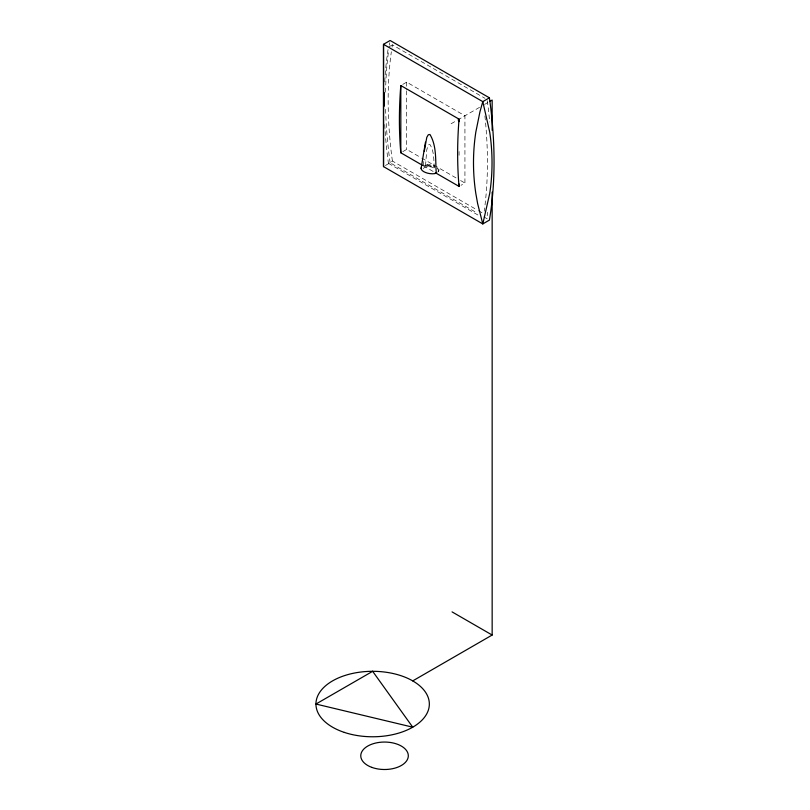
<?xml version="1.0" encoding="UTF-8"?>
<svg xmlns="http://www.w3.org/2000/svg" width="810" height="810" viewBox="0 0 810 810"><rect width="100%" height="100%" fill="white"/><g stroke="black" fill="none" stroke-linecap="round" stroke-linejoin="round"><path stroke-width="0.61" stroke-dasharray="4.05 3.04" d="M423.731 161.473L423.62 165.959A8.94 3.979 9.4 0 0 422.233 166.607M392.04 47.152L392.394 44.854L484.987 98.314M487.164 215.744L487.681 212.301M427.7 164.582L423.62 165.959L430.049 164.389L433.269 164.754L433.887 166.556M438.979 169.543L438.514 171.74L438.979 169.543L438.342 167.69L437.724 168.763M437.724 172.165L438.656 170.9M392.394 44.854L388.415 47.152L387.372 54.047A427.427 246.777 60 0 0 384.689 82.792M402.772 84.412L406.681 82.154L464.93 115.779L464.93 183.04L461.022 185.287M402.772 151.662L406.681 149.404L420.704 157.505M451.119 123.748L456.526 120.629M457.599 120.012L480.279 106.92M484.603 104.419L487.843 102.546M384.75 124.537A427.427 246.777 60 0 0 387.372 155.216L388.415 163.316L392.394 161.028L477.353 210.084M385.408 165.513L390.136 162.78L477.414 213.172M427.558 165.422L434.281 166.678M421.787 158.122L456.293 178.048M460.617 180.539L464.93 183.04M423.468 165.868L434.454 172.206M478.447 210.711L483.894 213.86M483.965 216.948L487.235 218.842M388.415 163.316L478.832 215.521M437.552 168.571L438.787 170.738M487.306 100.734L488.207 107.679A427.427 246.777 60 0 1 489.685 121.956M392.394 161.028L391.341 152.928A427.427 246.777 60 0 1 391.341 51.749M434.352 167.822C433.644 160.086 434.312 151.278 429.948 144.534L428.774 144.717L427.69 146.59L426.748 150.032L425.432 167.002L428.338 166.02L431.679 165.989A6.267 3.615 0 0 1 434.555 166.941M459.067 151.541L459.067 155.277M406.681 82.154L406.681 89.626M406.681 90.872L406.681 149.404M423.63 168.794A6.379 2.835 9.4 0 1 427.467 166.637A6.379 2.835 9.4 0 1 434.362 168.136M484.906 115.941A427.427 246.777 60 0 1 484.238 211.147M390.136 162.78A431.173 248.943 60 0 1 385.58 106.981M385.56 92.168A431.173 248.943 60 0 1 388.719 49.795M389.397 45.127A431.173 248.943 60 0 1 389.762 42.809"/><path stroke-width="1.21" d="M383.515 166.607L383.545 140.171A304.58 0.931 89.9 0 0 383.545 78.803L383.515 44.317L390.136 40.5L489.412 97.818A431.173 248.943 60 0 1 489.412 220.097L482.8 223.924L383.515 166.607L383.494 132.151A306.858 0.942 89.9 0 1 383.494 70.774L383.515 44.317L482.8 101.645L489.716 132.111A306.858 250.553 0.4 0 1 489.716 193.489L482.8 223.924L477.637 203.644L475.824 193.458A304.58 248.69 0.4 0 1 475.824 132.081L479.955 111.75L482.8 101.645L489.412 97.818M424.288 151.207L426.779 137.376L428.308 134.744L429.948 134.49C436.843 145.861 435.324 160.421 436.266 173.259A8.94 3.979 9.4 0 1 425.604 172.53A8.94 3.979 9.4 0 1 421.382 167.468M459.067 121.652L459.067 119.161L400.818 85.536L400.565 88.624A431.173 248.943 -60 0 0 400.565 150.002L400.818 152.786L422.536 165.331M459.067 119.161L458.804 122.249A431.173 248.943 -60 0 0 458.804 183.627L459.067 186.422L435.334 172.722M421.099 168.47L425.473 142.195M489.999 101.301L492.156 100.055L492.156 130.329M412.735 680.896L492.156 635.04L492.156 192.142M452.071 611.894L492.156 635.04M459.067 183.931L459.067 186.422M400.818 85.536L400.818 152.786M384.193 106.181A427.427 246.777 60 0 1 384.304 92.715M372.651 671.308L315.951 704.042L412.735 727.188L372.651 671.308M344.301 732.392A56.7 32.734 0 0 0 429.341 704.042A56.7 32.734 0 0 0 344.301 675.692A56.7 32.734 0 0 0 344.301 732.392M371.81 767.374A23.773 13.729 0 0 0 408.291 756.358A23.773 13.729 0 0 0 373.511 743.62A23.773 13.729 0 0 0 371.81 767.374"/></g></svg>
